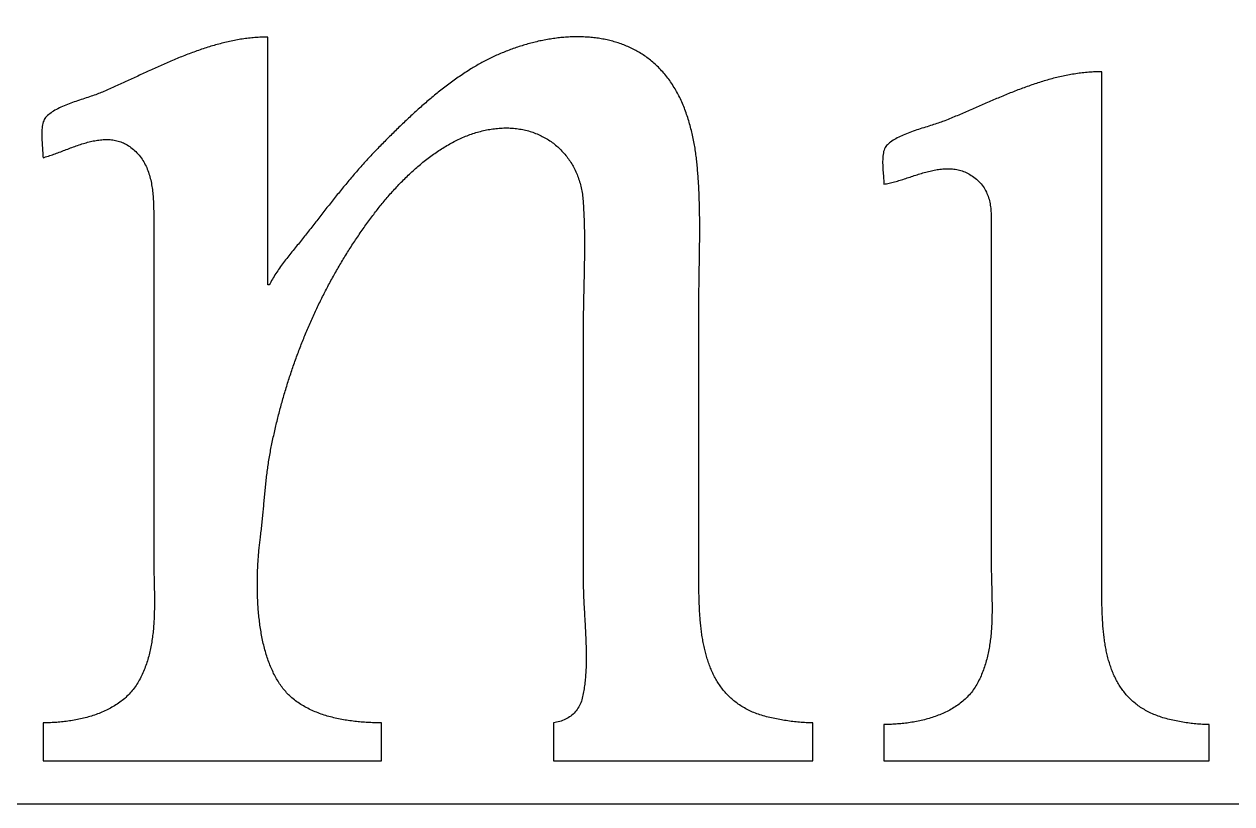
# Model space of a CAD drawing. Extents: x 0 to 3997, y 0 to 1531.
# Drawn here: x 1944 to 2675, y 0 to 472 of the extents above; entities that cross this region are included whole.
import ezdxf

# ---------------------------------------------------------------- set-up
doc = ezdxf.new("R2010")
doc.units = 0
doc.layers.add('C159', color=159, linetype='CONTINUOUS')
doc.layers.add('C7', color=7, linetype='CONTINUOUS')

msp = doc.modelspace()

# ---------------------------------------------------------------- linework, layer by layer
at = {"layer": 'C159'}
for points in [[(2159.0039, 398), (2158.3033, 397.2883), (2157.6051, 396.5739), (2156.9094, 395.8568), (2156.216, 395.137), (2155.5249, 394.4146), (2154.8361, 393.6896), (2154.1496, 392.9621), (2153.4653, 392.2321), (2152.7831, 391.4997), (2152.1032, 390.7649), (2151.4253, 390.0278), (2150.7495, 389.2885), (2150.0758, 388.5469), (2149.4041, 387.8031), (2148.7344, 387.0572), (2148.0666, 386.3092), (2147.4007, 385.5592), (2146.7367, 384.8072), (2146.0746, 384.0533), (2145.4143, 383.2975), (2144.7557, 382.5399), (2144.0989, 381.7805), (2143.4438, 381.0194), (2142.7904, 380.2566), (2142.1387, 379.4922), (2141.4885, 378.7262), (2140.84, 377.9586), (2140.1929, 377.1896), (2139.5474, 376.4192), (2138.9034, 375.6474), (2138.2607, 374.8742), (2137.6195, 374.0998), (2136.9797, 373.3241), (2136.3412, 372.5473), (2135.7041, 371.7693), (2135.0682, 370.9902), (2134.4335, 370.2101), (2133.8, 369.4291), (2133.1677, 368.6471), (2132.5366, 367.8642), (2131.9065, 367.0805), (2131.2775, 366.296), (2130.6496, 365.5107), (2130.0226, 364.7248), (2129.3967, 363.9383), (2128.7716, 363.1511), (2128.1475, 362.3634), (2127.5242, 361.5753), (2126.9018, 360.7867), (2126.2801, 359.9977), (2125.6592, 359.2084), (2125.0391, 358.4188), (2124.4196, 357.629), (2123.8008, 356.8389), (2123.1827, 356.0488), (2122.5651, 355.2585), (2121.9481, 354.4682), (2121.3316, 353.678), (2120.7156, 352.8877), (2120.1001, 352.0976), (2119.485, 351.3077), (2118.8703, 350.518), (2118.256, 349.7285), (2117.642, 348.9393), (2117.0282, 348.1505), (2116.4148, 347.3622), (2115.8015, 346.5742), (2115.1885, 345.7868), (2114.5756, 345), (2113.9696, 344.2263), (2113.357, 343.4513), (2112.7382, 342.675), (2112.1139, 341.8972), (2111.4846, 341.118), (2110.8511, 340.3371), (2110.2139, 339.5545), (2109.5736, 338.7702), (2108.9309, 337.984), (2108.2864, 337.1958), (2107.6407, 336.4057), (2106.9943, 335.6134), (2106.348, 334.8189), (2105.7023, 334.0222), (2105.0579, 333.2231), (2104.4154, 332.4215), (2103.7753, 331.6175), (2103.1384, 330.8108), (2102.5051, 330.0014), (2101.8762, 329.1892), (2101.2523, 328.3742), (2100.6339, 327.5563), (2100.0217, 326.7353), (2099.4163, 325.9112), (2098.8183, 325.0839), (2098.2284, 324.2533), (2097.6471, 323.4193), (2097.0751, 322.5819), (2096.5129, 321.741), (2095.9613, 320.8965), (2095.4207, 320.0482), (2094.8919, 319.1962), (2094.3755, 318.3403), (2093.872, 317.4805), (2093.3821, 316.6166), (2092.9063, 315.7486), (2092.4454, 314.8764), (2092, 314), (2091, 314), (2091, 464), (2090.0316, 463.9949), (2089.0641, 463.9799), (2088.0973, 463.9551), (2087.1313, 463.9206), (2086.1662, 463.8764), (2085.2018, 463.8228), (2084.2382, 463.7599), (2083.2754, 463.6877), (2082.3135, 463.6064), (2081.3523, 463.5161), (2080.3919, 463.4169), (2079.4323, 463.309), (2078.4735, 463.1925), (2077.5155, 463.0674), (2076.5583, 462.934), (2075.6018, 462.7924), (2074.6462, 462.6425), (2073.6914, 462.4847), (2072.7373, 462.319), (2071.7841, 462.1455), (2070.8316, 461.9644), (2069.88, 461.7757), (2068.9291, 461.5796), (2067.9791, 461.3762), (2067.0298, 461.1657), (2066.0813, 460.9481), (2065.1336, 460.7236), (2064.1867, 460.4923), (2063.2406, 460.2543), (2062.2953, 460.0098), (2061.3508, 459.7588), (2060.4071, 459.5015), (2059.4642, 459.238), (2058.522, 458.9685), (2057.5807, 458.693), (2056.6402, 458.4116), (2055.7004, 458.1246), (2054.7614, 457.832), (2053.8233, 457.5339), (2052.8859, 457.2305), (2051.9493, 456.9218), (2051.0135, 456.6081), (2050.0785, 456.2893), (2049.1443, 455.9657), (2048.2109, 455.6374), (2047.2783, 455.3045), (2046.3465, 454.9671), (2045.4154, 454.6253), (2044.4852, 454.2793), (2043.5557, 453.9291), (2042.6271, 453.5749), (2041.6992, 453.2169), (2040.7721, 452.8551), (2039.8459, 452.4896), (2038.9204, 452.1206), (2037.9957, 451.7483), (2037.0717, 451.3726), (2036.1486, 450.9938), (2035.2263, 450.612), (2034.3048, 450.2273), (2033.384, 449.8397), (2032.4641, 449.4495), (2031.5449, 449.0568), (2030.6265, 448.6616), (2029.7089, 448.2641), (2028.7922, 447.8645), (2027.8762, 447.4628), (2026.9609, 447.0591), (2026.0465, 446.6537), (2025.1329, 446.2465), (2024.2201, 445.8378), (2023.308, 445.4276), (2022.3968, 445.016), (2021.4863, 444.6033), (2020.5766, 444.1895), (2019.6677, 443.7747), (2018.7596, 443.3591), (2017.8523, 442.9427), (2016.9458, 442.5258), (2016.0401, 442.1084), (2015.1351, 441.6906), (2014.231, 441.2725), (2013.3276, 440.8544), (2012.425, 440.4363), (2011.5233, 440.0183), (2010.6223, 439.6005), (2009.7221, 439.1831), (2008.8227, 438.7662), (2007.924, 438.3499), (2007.0262, 437.9344), (2006.1291, 437.5197), (2005.2329, 437.106), (2004.3374, 436.6934), (2003.4427, 436.282), (2002.5488, 435.872), (2001.6557, 435.4634), (2000.7634, 435.0564), (1999.8719, 434.6511), (1998.9812, 434.2477), (1998.0912, 433.8462), (1997.202, 433.4468), (1996.3137, 433.0495), (1995.4261, 432.6546), (1994.5393, 432.2622), (1993.6533, 431.8722), (1992.768, 431.485), (1991.8836, 431.1006), (1991, 430.7191), (1990.2413, 430.4009), (1989.4484, 430.0836), (1988.6234, 429.7667), (1987.7686, 429.4497), (1986.8862, 429.1321), (1985.9782, 428.8136), (1985.047, 428.4936), (1984.0947, 428.1717), (1983.1235, 427.8474), (1982.1356, 427.5203), (1981.1332, 427.1899), (1980.1185, 426.8558), (1979.0936, 426.5175), (1978.0609, 426.1745), (1977.0224, 425.8263), (1975.9804, 425.4726), (1974.9371, 425.1129), (1973.8946, 424.7467), (1972.8552, 424.3735), (1971.821, 423.9928), (1970.7942, 423.6043), (1969.7771, 423.2075), (1968.7718, 422.8019), (1967.7805, 422.387), (1966.8054, 421.9625), (1965.8488, 421.5277), (1964.9127, 421.0824), (1963.9995, 420.6259), (1963.1112, 420.1579), (1962.2501, 419.6779), (1961.4184, 419.1855), (1960.6183, 418.6801), (1959.8519, 418.1614), (1959.1215, 417.6288), (1958.4293, 417.0819), (1957.7773, 416.5203), (1957.168, 415.9435), (1956.6034, 415.351)], [(2332.6103, 440), (2332.003, 440.7593), (2331.3881, 441.5051), (2330.7655, 442.2372), (2330.1353, 442.9558), (2329.4977, 443.6609), (2328.8527, 444.3527), (2328.2005, 445.0311), (2327.5411, 445.6964), (2326.8746, 446.3484), (2326.2012, 446.9874), (2325.5209, 447.6134), (2324.8339, 448.2264), (2324.1401, 448.8265), (2323.4398, 449.4139), (2322.7331, 449.9885), (2322.0199, 450.5505), (2321.3005, 451.0999), (2320.5749, 451.6368), (2319.8432, 452.1613), (2319.1055, 452.6734), (2318.362, 453.1733), (2317.6127, 453.6609), (2316.8576, 454.1364), (2316.097, 454.5998), (2315.3309, 455.0513), (2314.5594, 455.4908), (2313.7827, 455.9185), (2313.0007, 456.3344), (2312.2136, 456.7386), (2311.4216, 457.1312), (2310.6246, 457.5123), (2309.8228, 457.8818), (2309.0163, 458.24), (2308.2053, 458.5868), (2307.3897, 458.9224), (2306.5697, 459.2467), (2305.7454, 459.56), (2304.9169, 459.8622), (2304.0842, 460.1535), (2303.2476, 460.4339), (2302.407, 460.7034), (2301.5626, 460.9622), (2300.7145, 461.2104), (2299.8628, 461.4479), (2299.0076, 461.6749), (2298.1489, 461.8914), (2297.2869, 462.0976), (2296.4217, 462.2935), (2295.5533, 462.4791), (2294.682, 462.6546), (2293.8076, 462.8199), (2292.9305, 462.9753), (2292.0506, 463.1207), (2291.1681, 463.2563), (2290.283, 463.382), (2289.3955, 463.498), (2288.5056, 463.6044), (2287.6135, 463.7012), (2286.7193, 463.7885), (2285.823, 463.8664), (2284.9247, 463.9349), (2284.0246, 463.9941), (2283.1228, 464.0442), (2282.2193, 464.085), (2281.3142, 464.1169), (2280.4077, 464.1397), (2279.4998, 464.1536), (2278.5906, 464.1587), (2277.6803, 464.155), (2276.769, 464.1425), (2275.8566, 464.1215), (2274.9434, 464.0919), (2274.0294, 464.0539), (2273.1148, 464.0074), (2272.1995, 463.9526), (2271.2838, 463.8895), (2270.3678, 463.8183), (2269.4514, 463.7389), (2268.5349, 463.6515), (2267.6182, 463.5561), (2266.7016, 463.4529), (2265.7851, 463.3418), (2264.8689, 463.223), (2263.9529, 463.0964), (2263.0373, 462.9623), (2262.1223, 462.8207), (2261.2078, 462.6716), (2260.2941, 462.5151), (2259.3812, 462.3513), (2258.4691, 462.1803), (2257.5581, 462.0021), (2256.6482, 461.8169), (2255.7394, 461.6246), (2254.832, 461.4253), (2253.9259, 461.2192), (2253.0213, 461.0063), (2252.1184, 460.7867), (2251.2171, 460.5604), (2250.3176, 460.3276), (2249.42, 460.0882), (2248.5243, 459.8424), (2247.6308, 459.5903), (2246.7394, 459.3318), (2245.8503, 459.0672), (2244.9636, 458.7964), (2244.0793, 458.5196), (2243.1976, 458.2367), (2242.3186, 457.948), (2241.4424, 457.6534), (2240.569, 457.353), (2239.6986, 457.0469), (2238.8313, 456.7352), (2237.9671, 456.4179), (2237.1062, 456.0952), (2236.2486, 455.767), (2235.3945, 455.4336), (2234.544, 455.0948), (2233.6971, 454.7509), (2232.854, 454.4018), (2232.0147, 454.0477), (2231.1793, 453.6887), (2230.348, 453.3247), (2229.5209, 452.956), (2228.698, 452.5824), (2227.8794, 452.2042), (2227.0653, 451.8214), (2226.2557, 451.4341), (2225.4508, 451.0423), (2224.6506, 450.6462), (2223.8552, 450.2457), (2223.0648, 449.8409), (2222.2794, 449.4321), (2221.4991, 449.0191), (2220.724, 448.6021), (2219.9543, 448.1812), (2219.19, 447.7564), (2218.4312, 447.3278), (2217.678, 446.8954), (2216.9306, 446.4594), (2216.189, 446.0199), (2215.4532, 445.5768), (2214.7235, 445.1303), (2214, 444.6805), (2213.1338, 444.1345), (2212.2722, 443.5849), (2211.4149, 443.0317), (2210.562, 442.4751), (2209.7133, 441.9149), (2208.8688, 441.3513), (2208.0284, 440.7842), (2207.1921, 440.2137), (2206.3597, 439.6399), (2205.5313, 439.0627), (2204.7067, 438.4821), (2203.8859, 437.8983), (2203.0689, 437.3112), (2202.2554, 436.721), (2201.4456, 436.1275), (2200.6392, 435.5308), (2199.8363, 434.931), (2199.0368, 434.3281), (2198.2406, 433.7221), (2197.4476, 433.1131), (2196.6579, 432.5011), (2195.8712, 431.8861), (2195.0875, 431.2681), (2194.3068, 430.6472), (2193.5291, 430.0234), (2192.7541, 429.3968), (2191.982, 428.7673), (2191.2125, 428.135), (2190.4457, 427.4999), (2189.6814, 426.8621), (2188.9196, 426.2216), (2188.1603, 425.5784), (2187.4033, 424.9326), (2186.6486, 424.2841), (2185.8962, 423.6331), (2185.1459, 422.9795), (2184.3977, 422.3233), (2183.6515, 421.6647), (2182.9073, 421.0036), (2182.165, 420.34), (2181.4244, 419.6741), (2180.6857, 419.0057), (2179.9486, 418.335), (2179.2132, 417.662), (2178.4793, 416.9868), (2177.7469, 416.3092), (2177.0159, 415.6294), (2176.2863, 414.9475), (2175.5579, 414.2633), (2174.8308, 413.577), (2174.1048, 412.8887), (2173.3798, 412.1982), (2172.6559, 411.5057), (2171.933, 410.8112), (2171.2109, 410.1147), (2170.4896, 409.4162), (2169.7691, 408.7159), (2169.0492, 408.0136), (2168.3299, 407.3095), (2167.6112, 406.6035), (2166.893, 405.8957), (2166.1751, 405.1862), (2165.4576, 404.4749), (2164.7404, 403.7619), (2164.0233, 403.0472), (2163.3064, 402.3309), (2162.5896, 401.613), (2161.8727, 400.8934), (2161.1558, 400.1723), (2160.4387, 399.4497), (2159.7215, 398.7256), (2159.004, 398)], [(2281.4707, 64), (2281.2196, 63.0262), (2280.9245, 62.0819), (2280.5865, 61.1674), (2280.207, 60.2829), (2279.7872, 59.4288), (2279.3286, 58.6053), (2278.8324, 57.8127), (2278.2999, 57.0513), (2277.7324, 56.3214), (2277.1312, 55.6232), (2276.4977, 54.957), (2275.8331, 54.3232), (2275.1387, 53.722), (2274.4159, 53.1536), (2273.666, 52.6184), (2272.8902, 52.1166), (2272.09, 51.6485), (2271.2665, 51.2145), (2270.4211, 50.8147), (2269.5551, 50.4495), (2268.6698, 50.1191), (2267.7666, 49.8239), (2266.8467, 49.5641), (2265.9114, 49.34), (2264.962, 49.1518), (2264, 49), (2264, 26), (2421, 26), (2421, 49), (2419.9877, 49.0067), (2418.9768, 49.0252), (2417.967, 49.0554), (2416.9585, 49.0968), (2415.951, 49.1491), (2414.9448, 49.212), (2413.9396, 49.2852), (2412.9355, 49.3684), (2411.9324, 49.4613), (2410.9303, 49.5635), (2409.9292, 49.6747), (2408.9291, 49.7947), (2407.9299, 49.923), (2406.9315, 50.0595), (2405.9341, 50.2037), (2404.9374, 50.3553), (2403.9416, 50.5141), (2402.9465, 50.6797), (2401.9521, 50.8517), (2400.9585, 51.03), (2399.9656, 51.2141), (2398.9733, 51.4038), (2397.9816, 51.5987), (2396.9905, 51.7985), (2396, 52.003), (2394.952, 52.23), (2393.9209, 52.4702), (2392.9064, 52.7234), (2391.9083, 52.9894), (2390.9266, 53.2683), (2389.9612, 53.5598), (2389.0118, 53.8638), (2388.0784, 54.1802), (2387.1608, 54.5088), (2386.2589, 54.8495), (2385.3725, 55.2023), (2384.5016, 55.5669), (2383.6459, 55.9432), (2382.8053, 56.3311), (2381.9798, 56.7305), (2381.1691, 57.1413), (2380.3732, 57.5633), (2379.5919, 57.9964), (2378.825, 58.4404), (2378.0725, 58.8953), (2377.3342, 59.3608), (2376.6099, 59.837), (2375.8995, 60.3236), (2375.203, 60.8205), (2374.5201, 61.3276), (2373.8507, 61.8447), (2373.1947, 62.3718), (2372.552, 62.9087), (2371.9223, 63.4553), (2371.3057, 64.0114), (2370.7019, 64.5769), (2370.1108, 65.1517), (2369.5323, 65.7357), (2368.9662, 66.3287), (2368.4124, 66.9306), (2367.8708, 67.5413), (2367.3413, 68.1606), (2366.8236, 68.7885), (2366.3177, 69.4247), (2365.8234, 70.0692), (2365.3406, 70.7218), (2364.8692, 71.3824), (2364.409, 72.0509), (2363.9599, 72.7271), (2363.5217, 73.411), (2363.0944, 74.1023), (2362.6778, 74.801), (2362.2717, 75.5069), (2361.876, 76.2199), (2361.4906, 76.9399), (2361.1153, 77.6668), (2360.75, 78.4003), (2360.3947, 79.1404), (2360.049, 79.887), (2359.713, 80.6399), (2359.3864, 81.399), (2359.0692, 82.1642), (2358.7611, 82.9353), (2358.4621, 83.7123), (2358.1721, 84.4949), (2357.8908, 85.2831), (2357.6182, 86.0767), (2357.3542, 86.8755), (2357.0985, 87.6796), (2356.851, 88.4887), (2356.6117, 89.3027), (2356.3804, 90.1215), (2356.1569, 90.945), (2355.9411, 91.773), (2355.7329, 92.6053), (2355.5322, 93.442), (2355.3387, 94.2828), (2355.1524, 95.1275), (2354.9732, 95.9762), (2354.8009, 96.8286), (2354.6353, 97.6847), (2354.4764, 98.5442), (2354.3239, 99.4071), (2354.1778, 100.2733), (2354.038, 101.1425), (2353.9042, 102.0148), (2353.7764, 102.8899), (2353.6544, 103.7677), (2353.5381, 104.6481), (2353.4274, 105.5309), (2353.322, 106.4162), (2353.222, 107.3036), (2353.1271, 108.1931), (2353.0372, 109.0845), (2352.9522, 109.9778), (2352.8719, 110.8727), (2352.7962, 111.7693), (2352.725, 112.6672), (2352.6582, 113.5665), (2352.5955, 114.4669), (2352.5369, 115.3684), (2352.4822, 116.2708), (2352.4314, 117.174), (2352.3841, 118.0779), (2352.3405, 118.9823), (2352.3002, 119.8871), (2352.2631, 120.7922), (2352.2292, 121.6974), (2352.1982, 122.6027), (2352.1702, 123.5078), (2352.1448, 124.4127), (2352.122, 125.3173), (2352.1016, 126.2213), (2352.0836, 127.1248), (2352.0677, 128.0274), (2352.0539, 128.9292), (2352.042, 129.83), (2352.0318, 130.7296), (2352.0233, 131.628), (2352.0163, 132.525), (2352.0106, 133.4204), (2352.0062, 134.3142), (2352.0029, 135.2062), (2352.0005, 136.0963), (2351.9989, 136.9844), (2351.9981, 137.8703), (2351.9978, 138.7539), (2351.9979, 139.635), (2351.9983, 140.5136), (2351.9988, 141.3896), (2351.9993, 142.2627), (2351.9998, 143.1328), (2352, 144), (2352, 299), (2352.0006, 299.9942), (2352.0026, 300.989), (2352.0059, 301.9843), (2352.0103, 302.98), (2352.0159, 303.9762), (2352.0226, 304.9729), (2352.0303, 305.97), (2352.0391, 306.9676), (2352.0487, 307.9655), (2352.0592, 308.9639), (2352.0705, 309.9627), (2352.0825, 310.9618), (2352.0953, 311.9613), (2352.1087, 312.9611), (2352.1227, 313.9613), (2352.1372, 314.9618), (2352.1522, 315.9626), (2352.1676, 316.9638), (2352.1833, 317.9652), (2352.1994, 318.9668), (2352.2157, 319.9688), (2352.2322, 320.971), (2352.2488, 321.9734), (2352.2656, 322.976), (2352.2823, 323.9789), (2352.299, 324.9819), (2352.3156, 325.9851), (2352.3321, 326.9885), (2352.3484, 327.9921), (2352.3644, 328.9958), (2352.3801, 329.9996), (2352.3954, 331.0035), (2352.4103, 332.0076), (2352.4248, 333.0117), (2352.4387, 334.0159), (2352.4519, 335.0202), (2352.4646, 336.0245), (2352.4765, 337.0289), (2352.4877, 338.0333), (2352.498, 339.0377), (2352.5075, 340.0421), (2352.516, 341.0465), (2352.5236, 342.0509), (2352.5301, 343.0552), (2352.5355, 344.0595), (2352.5398, 345.0637), (2352.5428, 346.0679), (2352.5446, 347.0719), (2352.545, 348.0759), (2352.5441, 349.0797), (2352.5417, 350.0834), (2352.5378, 351.0869), (2352.5324, 352.0903), (2352.5254, 353.0936), (2352.5167, 354.0966), (2352.5063, 355.0995), (2352.4941, 356.1021), (2352.4801, 357.1046), (2352.4642, 358.1068), (2352.4464, 359.1087), (2352.4265, 360.1104), (2352.4046, 361.1118), (2352.3806, 362.113), (2352.3544, 363.1138), (2352.326, 364.1143), (2352.2953, 365.1145), (2352.2623, 366.1144), (2352.2269, 367.1139), (2352.189, 368.1131), (2352.1487, 369.1119), (2352.1057, 370.1102), (2352.0602, 371.1082), (2352.012, 372.1058), (2351.961, 373.103), (2351.9073, 374.0997), (2351.8507, 375.0959), (2351.7912, 376.0917), (2351.7288, 377.087), (2351.6634, 378.0818), (2351.5948, 379.0761), (2351.5232, 380.0699), (2351.4484, 381.0631), (2351.3703, 382.0559), (2351.289, 383.048), (2351.2043, 384.0396), (2351.1162, 385.0306), (2351.0247, 386.021), (2350.9296, 387.0108), (2350.831, 388), (2350.7307, 388.9571), (2350.624, 389.9179), (2350.5107, 390.882), (2350.3908, 391.8493), (2350.2641, 392.8194), (2350.1305, 393.7921), (2349.99, 394.7671), (2349.8424, 395.7442), (2349.6877, 396.7232), (2349.5257, 397.7036), (2349.3565, 398.6854), (2349.1798, 399.6682), (2348.9955, 400.6518), (2348.8037, 401.6359), (2348.6041, 402.6202), (2348.3968, 403.6046), (2348.1815, 404.5887), (2347.9582, 405.5723), (2347.7269, 406.5551), (2347.4874, 407.5368), (2347.2395, 408.5173), (2346.9833, 409.4962), (2346.7187, 410.4732), (2346.4454, 411.4483), (2346.1635, 412.4209), (2345.8729, 413.391), (2345.5734, 414.3582), (2345.2649, 415.3223), (2344.9474, 416.283), (2344.6208, 417.2401), (2344.2849, 418.1933), (2343.9398, 419.1424), (2343.5851, 420.087), (2343.221, 421.027), (2342.8473, 421.9621), (2342.4638, 422.8919), (2342.0706, 423.8163), (2341.6675, 424.735), (2341.2543, 425.6478), (2340.8311, 426.5543), (2340.3977, 427.4543), (2339.954, 428.3476), (2339.5, 429.2338), (2339.0355, 430.1128), (2338.5604, 430.9843), (2338.0747, 431.848), (2337.5782, 432.7037), (2337.0708, 433.551), (2336.5526, 434.3898), (2336.0233, 435.2198), (2335.4828, 436.0407), (2334.9312, 436.8523), (2334.3682, 437.6542), (2333.7938, 438.4463), (2333.2079, 439.2283), (2332.6104, 440)], [(2520.6757, 73), (2520.2044, 72.1518), (2519.7135, 71.3214), (2519.2035, 70.5088), (2518.6746, 69.7136), (2518.1273, 68.9359), (2517.562, 68.1753), (2516.979, 67.4318), (2516.3789, 66.7051), (2515.7619, 65.9952), (2515.1286, 65.3019), (2514.4792, 64.6249), (2513.8142, 63.9643), (2513.134, 63.3197), (2512.439, 62.691), (2511.7295, 62.0781), (2511.0061, 61.4809), (2510.269, 60.8991), (2509.5187, 60.3325), (2508.7557, 59.7812), (2507.9802, 59.2448), (2507.1927, 58.7232), (2506.3935, 58.2163), (2505.5832, 57.7239), (2504.762, 57.2458), (2503.9305, 56.7819), (2503.0889, 56.3321), (2502.2377, 55.8961), (2501.3773, 55.4738), (2500.5081, 55.0651), (2499.6305, 54.6698), (2498.7449, 54.2877), (2497.8516, 53.9186), (2496.9512, 53.5625), (2496.0439, 53.2192), (2495.1302, 52.8884), (2494.2105, 52.5701), (2493.2852, 52.264), (2492.3547, 51.9701), (2491.4194, 51.6881), (2490.4796, 51.418), (2489.5359, 51.1595), (2488.5885, 50.9124), (2487.6379, 50.6767), (2486.6845, 50.4522), (2485.7287, 50.2386), (2484.7709, 50.0359), (2483.8115, 49.844), (2482.8509, 49.6625), (2481.8894, 49.4914), (2480.9276, 49.3305), (2479.9657, 49.1797), (2479.0042, 49.0387), (2478.0435, 48.9076), (2477.084, 48.7859), (2476.1261, 48.6737), (2475.1702, 48.5708), (2474.2167, 48.477), (2473.2659, 48.3921), (2472.3184, 48.3159), (2471.3744, 48.2485), (2470.4345, 48.1894), (2469.4989, 48.1387), (2468.5681, 48.0961), (2467.6425, 48.0616), (2466.7225, 48.0348), (2465.8084, 48.0157), (2464.9008, 48.0042), (2464, 48), (2464, 26), (2661, 26), (2661, 48), (2659.9836, 48.0067), (2658.9694, 48.0256), (2657.9574, 48.0563), (2656.9474, 48.0986), (2655.9393, 48.1523), (2654.933, 48.2171), (2653.9284, 48.2928), (2652.9254, 48.3791), (2651.9239, 48.4759), (2650.9238, 48.5829), (2649.9249, 48.6998), (2648.9272, 48.8264), (2647.9306, 48.9625), (2646.935, 49.1079), (2645.9402, 49.2623), (2644.9461, 49.4254), (2643.9527, 49.5971), (2642.9599, 49.777), (2641.9674, 49.9651), (2640.9753, 50.1609), (2639.9835, 50.3644), (2638.9917, 50.5752), (2638, 50.7932), (2636.9506, 51.0358), (2635.9188, 51.2912), (2634.9043, 51.5592), (2633.9071, 51.8397), (2632.927, 52.1326), (2631.9639, 52.4377), (2631.0176, 52.7549), (2630.0879, 53.0841), (2629.1747, 53.4252), (2628.2779, 53.778), (2627.3973, 54.1425), (2626.5328, 54.5184), (2625.6842, 54.9058), (2624.8514, 55.3043), (2624.0342, 55.714), (2623.2324, 56.1347), (2622.4461, 56.5663), (2621.6749, 57.0087), (2620.9187, 57.4616), (2620.1774, 57.9251), (2619.4509, 58.3989), (2618.739, 58.883), (2618.0415, 59.3772), (2617.3583, 59.8815), (2616.6893, 60.3956), (2616.0342, 60.9195), (2615.3931, 61.453), (2614.7656, 61.996), (2614.1518, 62.5484), (2613.5513, 63.1101), (2612.9641, 63.6809), (2612.39, 64.2607), (2611.829, 64.8494), (2611.2807, 65.4469), (2610.7451, 66.053), (2610.2221, 66.6676), (2609.7114, 67.2906), (2609.213, 67.9219), (2608.7267, 68.5614), (2608.2524, 69.2088), (2607.7898, 69.8642), (2607.3389, 70.5273), (2606.8995, 71.1981), (2606.4714, 71.8764), (2606.0546, 72.5621), (2605.6488, 73.255), (2605.2539, 73.9551), (2604.8698, 74.6623), (2604.4964, 75.3763), (2604.1334, 76.0972), (2603.7807, 76.8246), (2603.4382, 77.5586), (2603.1058, 78.299), (2602.7832, 79.0457), (2602.4704, 79.7986), (2602.1672, 80.5575), (2601.8734, 81.3223), (2601.5889, 82.0928), (2601.3135, 82.8691), (2601.0472, 83.6508), (2600.7897, 84.438), (2600.5409, 85.2305), (2600.3007, 86.0281), (2600.0689, 86.8308), (2599.8454, 87.6384), (2599.63, 88.4508), (2599.4225, 89.2678), (2599.2229, 90.0894), (2599.031, 90.9154), (2598.8466, 91.7457), (2598.6696, 92.5802), (2598.4998, 93.4187), (2598.3371, 94.2611), (2598.1813, 95.1074), (2598.0324, 95.9573), (2597.8901, 96.8107), (2597.7543, 97.6676), (2597.6248, 98.5278), (2597.5016, 99.3911), (2597.3844, 100.2575), (2597.2731, 101.1269), (2597.1676, 101.999), (2597.0677, 102.8738), (2596.9733, 103.7512), (2596.8842, 104.631), (2596.8003, 105.5131), (2596.7214, 106.3974), (2596.6473, 107.2838), (2596.5781, 108.1721), (2596.5134, 109.0621), (2596.4531, 109.9539), (2596.3972, 110.8473), (2596.3454, 111.7421), (2596.2975, 112.6381), (2596.2536, 113.5354), (2596.2133, 114.4338), (2596.1766, 115.3331), (2596.1433, 116.2332), (2596.1133, 117.134), (2596.0864, 118.0353), (2596.0624, 118.9371), (2596.0413, 119.8393), (2596.0228, 120.7416), (2596.0069, 121.644), (2595.9934, 122.5463), (2595.9821, 123.4485), (2595.9728, 124.3504), (2595.9655, 125.2518), (2595.96, 126.1527), (2595.9562, 127.0529), (2595.9538, 127.9523), (2595.9528, 128.8508), (2595.953, 129.7483), (2595.9542, 130.6445), (2595.9564, 131.5395), (2595.9593, 132.4331), (2595.9628, 133.3251), (2595.9668, 134.2155), (2595.9711, 135.104), (2595.9756, 135.9907), (2595.9801, 136.8753), (2595.9845, 137.7577), (2595.9886, 138.6379), (2595.9923, 139.5156), (2595.9954, 140.3908), (2595.9978, 141.2633), (2595.9994, 142.1331), (2596, 143), (2596, 443), (2594.9963, 442.9949), (2593.9948, 442.9799), (2592.9955, 442.9551), (2591.9983, 442.9206), (2591.0032, 442.8765), (2590.0102, 442.8229), (2589.0193, 442.76), (2588.0303, 442.6879), (2587.0434, 442.6068), (2586.0584, 442.5167), (2585.0753, 442.4177), (2584.0942, 442.3101), (2583.1149, 442.194), (2582.1375, 442.0693), (2581.1619, 441.9364), (2580.1881, 441.7953), (2579.2161, 441.6462), (2578.2458, 441.4891), (2577.2772, 441.3242), (2576.3103, 441.1517), (2575.345, 440.9716), (2574.3814, 440.7841), (2573.4194, 440.5893), (2572.459, 440.3874), (2571.5, 440.1784), (2570.5427, 439.9625), (2569.5867, 439.7398), (2568.6323, 439.5105), (2567.6793, 439.2746), (2566.7277, 439.0324), (2565.7774, 438.7838), (2564.8285, 438.5292), (2563.8809, 438.2685), (2562.9346, 438.0019), (2561.9896, 437.7296), (2561.0458, 437.4517), (2560.1032, 437.1682), (2559.1618, 436.8793), (2558.2215, 436.5852), (2557.2824, 436.286), (2556.3443, 435.9818), (2555.4073, 435.6727), (2554.4714, 435.3589), (2553.5364, 435.0404), (2552.6025, 434.7175), (2551.6695, 434.3902), (2550.7374, 434.0587), (2549.8062, 433.723), (2548.8759, 433.3834), (2547.9464, 433.04), (2547.0177, 432.6928), (2546.0899, 432.342), (2545.1627, 431.9877), (2544.2363, 431.6301), (2543.3106, 431.2693), (2542.3856, 430.9054), (2541.4612, 430.5386), (2540.5375, 430.1689), (2539.6143, 429.7965), (2538.6917, 429.4215), (2537.7696, 429.0441), (2536.848, 428.6644), (2535.9269, 428.2824), (2535.0062, 427.8984), (2534.086, 427.5125), (2533.1662, 427.1247), (2532.2467, 426.7353), (2531.3275, 426.3443), (2530.4087, 425.9518), (2529.4901, 425.5581), (2528.5718, 425.1631), (2527.6537, 424.7672), (2526.7358, 424.3703), (2525.8181, 423.9726), (2524.9005, 423.5742), (2523.983, 423.1753), (2523.0656, 422.776), (2522.1483, 422.3764), (2521.231, 421.9767), (2520.3137, 421.5769), (2519.3963, 421.1772), (2518.4789, 420.7777), (2517.5614, 420.3786), (2516.6438, 419.98), (2515.7261, 419.5819), (2514.8081, 419.1846), (2513.89, 418.7882), (2512.9717, 418.3927), (2512.0531, 417.9984), (2511.1342, 417.6053), (2510.215, 417.2136), (2509.2955, 416.8234), (2508.3756, 416.4347), (2507.4553, 416.0479), (2506.5346, 415.6629), (2505.6135, 415.2799), (2504.6918, 414.8991), (2503.7697, 414.5205), (2502.847, 414.1444), (2501.9238, 413.7707), (2501, 413.3997)], [(1956.6033, 415.351), (1956.1528, 414.7791), (1955.7587, 414.1316), (1955.4179, 413.414), (1955.1272, 412.6324), (1954.8834, 411.7924), (1954.6833, 410.8999), (1954.5239, 409.9608), (1954.4018, 408.9809), (1954.3141, 407.966), (1954.2574, 406.9219), (1954.2287, 405.8544), (1954.2248, 404.7694), (1954.2425, 403.6727), (1954.2786, 402.5701), (1954.33, 401.4674), (1954.3936, 400.3705), (1954.4661, 399.2852), (1954.5444, 398.2173), (1954.6253, 397.1727), (1954.7057, 396.1571), (1954.7825, 395.1764), (1954.8523, 394.2364), (1954.9122, 393.3429), (1954.9588, 392.5018), (1954.9891, 391.7189), (1955, 391)], [(2501, 413.3996), (2500.2458, 413.1051), (2499.4575, 412.8106), (2498.6372, 412.5157), (2497.7868, 412.22), (2496.9087, 411.923), (2496.0048, 411.6244), (2495.0774, 411.3238), (2494.1284, 411.0208), (2493.1601, 410.715), (2492.1745, 410.4061), (2491.1738, 410.0935), (2490.1601, 409.777), (2489.1355, 409.4562), (2488.1021, 409.1306), (2487.062, 408.7998), (2486.0174, 408.4635), (2484.9704, 408.1213), (2483.923, 407.7728), (2482.8774, 407.4176), (2481.8358, 407.0552), (2480.8002, 406.6854), (2479.7727, 406.3077), (2478.7555, 405.9217), (2477.7507, 405.5271), (2476.7604, 405.1234), (2475.7867, 404.7102), (2474.8317, 404.2872), (2473.8976, 403.854), (2472.9864, 403.4101), (2472.1003, 402.9552), (2471.2414, 402.4889), (2470.4119, 402.0109), (2469.6138, 401.5206), (2468.8492, 401.0177), (2468.1202, 400.5018), (2467.4291, 399.9726), (2466.7779, 399.4297), (2466.1686, 398.8725), (2465.6036, 398.3009)], [(2092.8039, 214), (2092.9976, 214.9811), (2093.1938, 215.9615), (2093.3924, 216.9413), (2093.5936, 217.9205), (2093.7972, 218.8989), (2094.0034, 219.8767), (2094.212, 220.8538), (2094.423, 221.8302), (2094.6366, 222.806), (2094.8527, 223.781), (2095.0712, 224.7553), (2095.2923, 225.7288), (2095.5158, 226.7017), (2095.7419, 227.6738), (2095.9704, 228.6452), (2096.2014, 229.6159), (2096.435, 230.5858), (2096.671, 231.5549), (2096.9095, 232.5233), (2097.1506, 233.4909), (2097.3941, 234.4578), (2097.6402, 235.4238), (2097.8888, 236.3891), (2098.1399, 237.3536), (2098.3935, 238.3173), (2098.6496, 239.2801), (2098.9082, 240.2422), (2099.1694, 241.2034), (2099.4331, 242.1638), (2099.6993, 243.1234), (2099.968, 244.0822), (2100.2393, 245.0401), (2100.5131, 245.9971), (2100.7894, 246.9533), (2101.0682, 247.9087), (2101.3496, 248.8631), (2101.6336, 249.8167), (2101.92, 250.7694), (2102.209, 251.7212), (2102.5006, 252.6721), (2102.7946, 253.6221), (2103.0913, 254.5712), (2103.3904, 255.5194), (2103.6922, 256.4667), (2103.9964, 257.413), (2104.3032, 258.3585), (2104.6126, 259.3029), (2104.9246, 260.2464), (2105.239, 261.189), (2105.5561, 262.1306), (2105.8757, 263.0713), (2106.1979, 264.0109), (2106.5226, 264.9496), (2106.8499, 265.8873), (2107.1797, 266.8241), (2107.5122, 267.7598), (2107.8472, 268.6945), (2108.1848, 269.6282), (2108.5249, 270.5609), (2108.8676, 271.4925), (2109.2129, 272.4232), (2109.5608, 273.3528), (2109.9113, 274.2813), (2110.2643, 275.2088), (2110.6199, 276.1353), (2110.9782, 277.0607), (2111.339, 277.985), (2111.7024, 278.9083), (2112.0683, 279.8304), (2112.4369, 280.7515), (2112.8081, 281.6715), (2113.1819, 282.5904), (2113.5582, 283.5082), (2113.9372, 284.4248), (2114.3188, 285.3404), (2114.7029, 286.2548), (2115.0897, 287.1681), (2115.4791, 288.0803), (2115.8711, 288.9913), (2116.2657, 289.9011), (2116.6629, 290.8098), (2117.0627, 291.7174), (2117.4652, 292.6237), (2117.8702, 293.5289), (2118.2779, 294.4329), (2118.6882, 295.3358), (2119.1011, 296.2374), (2119.5167, 297.1378), (2119.9349, 298.037), (2120.3557, 298.935), (2120.7791, 299.8318), (2121.2052, 300.7274), (2121.6339, 301.6217), (2122.0652, 302.5148), (2122.4992, 303.4066), (2122.9358, 304.2972), (2123.375, 305.1865), (2123.8169, 306.0745), (2124.2614, 306.9613), (2124.7086, 307.8468), (2125.1584, 308.731), (2125.6109, 309.614), (2126.066, 310.4956), (2126.5238, 311.3759), (2126.9842, 312.255), (2127.4473, 313.1326), (2127.913, 314.009), (2128.3814, 314.8841), (2128.8525, 315.7578), (2129.3262, 316.6302), (2129.8026, 317.5012), (2130.2817, 318.3708), (2130.7634, 319.2391), (2131.2478, 320.1061), (2131.7348, 320.9716), (2132.2246, 321.8358), (2132.717, 322.6986), (2133.2121, 323.56), (2133.7098, 324.42), (2134.2103, 325.2786), (2134.7134, 326.1358), (2135.2192, 326.9916), (2135.7277, 327.8459), (2136.2389, 328.6988), (2136.7527, 329.5503), (2137.2693, 330.4003), (2137.7885, 331.2489), (2138.3105, 332.096), (2138.8351, 332.9417), (2139.3624, 333.7858), (2139.8925, 334.6286), (2140.4252, 335.4698), (2140.9607, 336.3095), (2141.4988, 337.1478), (2142.0396, 337.9845), (2142.5832, 338.8197), (2143.1295, 339.6535), (2143.6784, 340.4857), (2144.2301, 341.3163), (2144.7845, 342.1455), (2145.3416, 342.9731), (2145.9015, 343.7991), (2146.464, 344.6236), (2147.0293, 345.4465), (2147.5973, 346.2679), (2148.168, 347.0877), (2148.7415, 347.9059), (2149.3177, 348.7226), (2149.8966, 349.5376), (2150.4782, 350.3511), (2151.0626, 351.1629), (2151.6497, 351.9731), (2152.2396, 352.7818), (2152.8321, 353.5888), (2153.4275, 354.3941), (2154.0255, 355.1979), (2154.6264, 356), (2155.1679, 356.7177), (2155.7153, 357.4372), (2156.2683, 358.1582), (2156.8271, 358.8807), (2157.3915, 359.6044), (2157.9615, 360.3292), (2158.537, 361.0549), (2159.1182, 361.7814), (2159.7048, 362.5084), (2160.297, 363.2357), (2160.8946, 363.9633), (2161.4976, 364.691), (2162.1061, 365.4185), (2162.7198, 366.1458), (2163.339, 366.8725), (2163.9634, 367.5987), (2164.593, 368.324), (2165.228, 369.0484), (2165.8681, 369.7716), (2166.5133, 370.4935), (2167.1637, 371.214), (2167.8193, 371.9328), (2168.4799, 372.6497), (2169.1455, 373.3647), (2169.8161, 374.0775), (2170.4917, 374.7879), (2171.1723, 375.4959), (2171.8578, 376.2012), (2172.5481, 376.9036), (2173.2433, 377.6031), (2173.9433, 378.2993), (2174.6481, 378.9922), (2175.3577, 379.6815), (2176.072, 380.3672), (2176.7909, 381.049), (2177.5145, 381.7267), (2178.2428, 382.4003), (2178.9756, 383.0694), (2179.713, 383.7341), (2180.4549, 384.3939), (2181.2013, 385.049), (2181.9522, 385.6989), (2182.7075, 386.3436), (2183.4672, 386.9829), (2184.2313, 387.6167), (2184.9997, 388.2447), (2185.7724, 388.8668), (2186.5494, 389.4828), (2187.3306, 390.0926), (2188.116, 390.6959), (2188.9056, 391.2927), (2189.6993, 391.8826), (2190.4972, 392.4657), (2191.2991, 393.0416), (2192.1051, 393.6103), (2192.9151, 394.1715), (2193.7291, 394.7252), (2194.547, 395.271), (2195.3688, 395.8089), (2196.1946, 396.3386), (2197.0242, 396.8601), (2197.8576, 397.3731), (2198.6948, 397.8774), (2199.5357, 398.373), (2200.3804, 398.8595), (2201.2288, 399.3369), (2202.0808, 399.805), (2202.9365, 400.2637), (2203.7957, 400.7126), (2204.6586, 401.1517), (2205.5249, 401.5809), (2206.3948, 401.9998), (2207.2681, 402.4085), (2208.1449, 402.8066), (2209.0251, 403.194), (2209.9086, 403.5706), (2210.7955, 403.9361), (2211.6857, 404.2905), (2212.5792, 404.6335), (2213.4759, 404.965), (2214.3759, 405.2848), (2215.279, 405.5927), (2216.1852, 405.8885), (2217.0946, 406.1722), (2218.0071, 406.4434), (2218.9226, 406.7022), (2219.8411, 406.9481), (2220.7627, 407.1812), (2221.6872, 407.4013), (2222.6146, 407.6081), (2223.5449, 407.8014), (2224.478, 407.9812), (2225.414, 408.1473), (2226.3528, 408.2995), (2227.2944, 408.4375), (2228.2387, 408.5613), (2229.1856, 408.6707), (2230.1353, 408.7655), (2231.0876, 408.8455), (2232.0425, 408.9106), (2233, 408.9606), (2233.989, 408.9953), (2234.9723, 409.0119), (2235.9497, 409.0106), (2236.9211, 408.9915), (2237.8863, 408.9546), (2238.8452, 408.9001), (2239.7976, 408.8282), (2240.7434, 408.739), (2241.6824, 408.6326), (2242.6145, 408.5091), (2243.5396, 408.3686), (2244.4575, 408.2114), (2245.368, 408.0374), (2246.271, 407.8469), (2247.1664, 407.6399), (2248.0539, 407.4166), (2248.9335, 407.1771), (2249.8051, 406.9216), (2250.6684, 406.6501), (2251.5233, 406.3629), (2252.3697, 406.0599), (2253.2074, 405.7414), (2254.0363, 405.4075), (2254.8562, 405.0583), (2255.667, 404.6939), (2256.4685, 404.3144), (2257.2606, 403.9201), (2258.0432, 403.5109), (2258.816, 403.0871), (2259.579, 402.6488), (2260.332, 402.196), (2261.0748, 401.729), (2261.8074, 401.2478), (2262.5295, 400.7525), (2263.241, 400.2434), (2263.9417, 399.7205), (2264.6316, 399.1839), (2265.3104, 398.6339), (2265.9781, 398.0704), (2266.6345, 397.4936), (2267.2793, 396.9038), (2267.9126, 396.3009), (2268.534, 395.6851), (2269.1436, 395.0565), (2269.7411, 394.4153), (2270.3264, 393.7616), (2270.8993, 393.0956), (2271.4597, 392.4172), (2272.0075, 391.7268), (2272.5424, 391.0243), (2273.0645, 390.31), (2273.5734, 389.5839), (2274.0691, 388.8462), (2274.5514, 388.0971), (2275.0201, 387.3365), (2275.4752, 386.5647), (2275.9165, 385.7818), (2276.3437, 384.9879), (2276.7569, 384.1832), (2277.1558, 383.3677), (2277.5402, 382.5416), (2277.9101, 381.7051), (2278.2653, 380.8582), (2278.6056, 380.001), (2278.9309, 379.1338), (2279.2411, 378.2566), (2279.5359, 377.3696), (2279.8153, 376.4728), (2280.0791, 375.5664), (2280.3272, 374.6506), (2280.5594, 373.7255), (2280.7755, 372.7911), (2280.9754, 371.8477), (2281.1591, 370.8953), (2281.3262, 369.9341), (2281.4767, 368.9641), (2281.6105, 367.9856), (2281.7273, 366.9987), (2281.827, 366.0034), (2281.9096, 365), (2281.9802, 364.0108), (2282.0473, 363.0208), (2282.1109, 362.03), (2282.1709, 361.0386), (2282.2276, 360.0464), (2282.281, 359.0535), (2282.3311, 358.0599), (2282.3781, 357.0657), (2282.4219, 356.0708), (2282.4627, 355.0753), (2282.5005, 354.0793), (2282.5355, 353.0826), (2282.5676, 352.0854), (2282.597, 351.0876), (2282.6236, 350.0893), (2282.6477, 349.0905), (2282.6692, 348.0912), (2282.6883, 347.0915), (2282.705, 346.0913), (2282.7193, 345.0907), (2282.7314, 344.0897), (2282.7413, 343.0883), (2282.7491, 342.0865), (2282.7549, 341.0844), (2282.7586, 340.082), (2282.7605, 339.0793), (2282.7606, 338.0763), (2282.7589, 337.073), (2282.7555, 336.0695), (2282.7504, 335.0657), (2282.7439, 334.0618), (2282.7359, 333.0577), (2282.7264, 332.0534), (2282.7157, 331.0489), (2282.7036, 330.0443), (2282.6904, 329.0397), (2282.6761, 328.0349), (2282.6607, 327.0301), (2282.6443, 326.0252), (2282.6271, 325.0203), (2282.609, 324.0154), (2282.5901, 323.0105), (2282.5705, 322.0056), (2282.5503, 321.0008), (2282.5296, 319.996), (2282.5084, 318.9914), (2282.4868, 317.9868), (2282.4648, 316.9824), (2282.4426, 315.9781), (2282.4202, 314.974), (2282.3976, 313.9701), (2282.375, 312.9664), (2282.3524, 311.963), (2282.3299, 310.9597), (2282.3076, 309.9568), (2282.2855, 308.9541), (2282.2636, 307.9518), (2282.2422, 306.9498), (2282.2212, 305.9481), (2282.2007, 304.9468), (2282.1808, 303.9459), (2282.1616, 302.9453), (2282.1431, 301.9453), (2282.1254, 300.9456), (2282.1085, 299.9464), (2282.0926, 298.9478), (2282.0777, 297.9496), (2282.0639, 296.9519), (2282.0512, 295.9548), (2282.0398, 294.9583), (2282.0296, 293.9623), (2282.0209, 292.967), (2282.0135, 291.9722), (2282.0077, 290.9781), (2282.0034, 289.9847), (2282.0008, 288.992), (2282, 288), (2282, 135), (2282.0026, 134.0643), (2282.0102, 133.1225), (2282.0227, 132.1746), (2282.0397, 131.2209), (2282.0611, 130.2615), (2282.0866, 129.2967), (2282.1161, 128.3266), (2282.1491, 127.3514), (2282.1856, 126.3714), (2282.2253, 125.3866), (2282.2679, 124.3974), (2282.3133, 123.4038), (2282.3612, 122.4061), (2282.4113, 121.4045), (2282.4635, 120.3991), (2282.5174, 119.3902), (2282.573, 118.3779), (2282.6299, 117.3625), (2282.6878, 116.3441), (2282.7467, 115.3228), (2282.8062, 114.299), (2282.8661, 113.2728), (2282.9261, 112.2443), (2282.9862, 111.2138), (2283.0459, 110.1815), (2283.1051, 109.1475), (2283.1636, 108.1121), (2283.221, 107.0754), (2283.2773, 106.0376), (2283.3321, 104.999), (2283.3853, 103.9596), (2283.4365, 102.9198), (2283.4856, 101.8796), (2283.5323, 100.8393), (2283.5764, 99.799), (2283.6176, 98.7591), (2283.6558, 97.7195), (2283.6907, 96.6806), (2283.7221, 95.6425), (2283.7497, 94.6055), (2283.7732, 93.5696), (2283.7926, 92.5352), (2283.8075, 91.5023), (2283.8177, 90.4712), (2283.823, 89.4421), (2283.8231, 88.4151), (2283.8178, 87.3905), (2283.8069, 86.3685), (2283.7901, 85.3491), (2283.7673, 84.3327), (2283.7381, 83.3194), (2283.7024, 82.3094), (2283.6599, 81.3029), (2283.6104, 80.3001), (2283.5537, 79.3011), (2283.4894, 78.3062), (2283.4175, 77.3156), (2283.3376, 76.3294), (2283.2495, 75.3478), (2283.1531, 74.3711), (2283.048, 73.3994), (2282.934, 72.4329), (2282.8109, 71.4718), (2282.6785, 70.5162), (2282.5365, 69.5665), (2282.3847, 68.6227), (2282.2229, 67.6851), (2282.0509, 66.7538), (2281.8683, 65.8291), (2281.675, 64.911), (2281.4708, 64)], [(1955, 391), (1955.7998, 391.2244), (1956.6042, 391.4609), (1957.4131, 391.7088), (1958.2263, 391.9672), (1959.0435, 392.2354), (1959.8647, 392.5126), (1960.6896, 392.7979), (1961.5181, 393.0908), (1962.3499, 393.3902), (1963.185, 393.6955), (1964.0232, 394.0059), (1964.8642, 394.3206), (1965.708, 394.6388), (1966.5542, 394.9597), (1967.4028, 395.2826), (1968.2536, 395.6067), (1969.1064, 395.9311), (1969.961, 396.2552), (1970.8173, 396.5781), (1971.6751, 396.8991), (1972.5341, 397.2173), (1973.3943, 397.532), (1974.2555, 397.8423), (1975.1174, 398.1477), (1975.98, 398.4471), (1976.843, 398.7399), (1977.7062, 399.0253), (1978.5696, 399.3025), (1979.4329, 399.5707), (1980.2959, 399.8292), (1981.1584, 400.077), (1982.0204, 400.3136), (1982.8816, 400.5381), (1983.7418, 400.7496), (1984.6009, 400.9475), (1985.4587, 401.1309), (1986.315, 401.2991), (1987.1697, 401.4513), (1988.0225, 401.5866), (1988.8733, 401.7044), (1989.722, 401.8038), (1990.5683, 401.8841), (1991.4121, 401.9445), (1992.2532, 401.9841), (1993.0914, 402.0023), (1993.9266, 401.9982), (1994.7586, 401.971), (1995.5871, 401.92), (1996.4121, 401.8444), (1997.2334, 401.7434), (1998.0508, 401.6162), (1998.864, 401.462), (1999.673, 401.2802), (2000.4776, 401.0698), (2001.2775, 400.83), (2002.0727, 400.5603), (2002.8628, 400.2596), (2003.6479, 399.9273), (2004.4277, 399.5626), (2005.2019, 399.1646), (2005.9706, 398.7327), (2006.7333, 398.266), (2007.4901, 397.7637), (2008.2407, 397.2251), (2008.985, 396.6494), (2009.7227, 396.0358), (2010.4537, 395.3835), (2011.1779, 394.6917), (2011.895, 393.9598), (2012.5693, 393.2233), (2013.2132, 392.4689), (2013.8275, 391.6973), (2014.4127, 390.9092), (2014.9696, 390.1051), (2015.4989, 389.2858), (2016.0013, 388.4518), (2016.4774, 387.6039), (2016.928, 386.7427), (2017.3538, 385.8688), (2017.7553, 384.9829), (2018.1334, 384.0857), (2018.4887, 383.1778), (2018.822, 382.2598), (2019.1338, 381.3324), (2019.4249, 380.3962), (2019.696, 379.452), (2019.9478, 378.5003), (2020.181, 377.5419), (2020.3963, 376.5773), (2020.5942, 375.6072), (2020.7757, 374.6322), (2020.9413, 373.6531), (2021.0917, 372.6705), (2021.2276, 371.685), (2021.3498, 370.6972), (2021.4588, 369.7079), (2021.5555, 368.7176), (2021.6404, 367.7271), (2021.7143, 366.737), (2021.7779, 365.7479), (2021.8319, 364.7604), (2021.877, 363.7754), (2021.9137, 362.7933), (2021.943, 361.8148), (2021.9653, 360.8406), (2021.9815, 359.8714), (2021.9922, 358.9078), (2021.9981, 357.9504), (2022, 357), (2022, 298), (2022, 150), (2022.0016, 149.0555), (2022.0064, 148.1074), (2022.0142, 147.156), (2022.0246, 146.2013), (2022.0375, 145.2433), (2022.0526, 144.2823), (2022.0696, 143.3184), (2022.0884, 142.3516), (2022.1086, 141.3822), (2022.1301, 140.4102), (2022.1526, 139.4357), (2022.1758, 138.4588), (2022.1995, 137.4798), (2022.2236, 136.4986), (2022.2476, 135.5155), (2022.2714, 134.5305), (2022.2948, 133.5438), (2022.3175, 132.5555), (2022.3393, 131.5657), (2022.3599, 130.5745), (2022.3791, 129.582), (2022.3966, 128.5885), (2022.4122, 127.5939), (2022.4257, 126.5984), (2022.4368, 125.6021), (2022.4453, 124.6052), (2022.451, 123.6078), (2022.4535, 122.6099), (2022.4527, 121.6118), (2022.4483, 120.6135), (2022.4401, 119.6151), (2022.4278, 118.6168), (2022.4112, 117.6188), (2022.3901, 116.621), (2022.3642, 115.6236), (2022.3332, 114.6268), (2022.297, 113.6307), (2022.2553, 112.6354), (2022.2078, 111.641), (2022.1544, 110.6477), (2022.0946, 109.6554), (2022.0285, 108.6645), (2021.9556, 107.675), (2021.8757, 106.687), (2021.7887, 105.7006), (2021.6942, 104.716), (2021.592, 103.7333), (2021.4819, 102.7525), (2021.3637, 101.7739), (2021.237, 100.7976), (2021.1017, 99.8236), (2020.9575, 98.852), (2020.8042, 97.8831), (2020.6416, 96.9169), (2020.4693, 95.9536), (2020.2871, 94.9932), (2020.0949, 94.0359), (2019.8924, 93.0818), (2019.6792, 92.131), (2019.4553, 91.1837), (2019.2203, 90.24), (2018.974, 89.2999), (2018.7162, 88.3636), (2018.4466, 87.4313), (2018.165, 86.503), (2017.8711, 85.5789), (2017.5648, 84.6591), (2017.2456, 83.7437), (2016.9135, 82.8329), (2016.5682, 81.9266), (2016.2094, 81.0252), (2015.8369, 80.1286), (2015.4505, 79.2371), (2015.0499, 78.3507), (2014.6348, 77.4696), (2014.2051, 76.5938), (2013.7605, 75.7235), (2013.3007, 74.8589), (2012.8256, 74), (2012.339, 73.1632), (2011.8337, 72.3438), (2011.31, 71.5417), (2010.7682, 70.7566), (2010.2088, 69.9884), (2009.6321, 69.2369), (2009.0384, 68.5021), (2008.4283, 67.7838), (2007.802, 67.0817), (2007.16, 66.3958), (2006.5026, 65.7259), (2005.8302, 65.0718), (2005.1431, 64.4334), (2004.4418, 63.8105), (2003.7266, 63.2031), (2002.9979, 62.6108), (2002.2562, 62.0337), (2001.5016, 61.4714), (2000.7348, 60.9239), (1999.9559, 60.3911), (1999.1654, 59.8727), (1998.3638, 59.3686), (1997.5512, 58.8787), (1996.7282, 58.4028), (1995.8952, 57.9407), (1995.0524, 57.4923), (1994.2003, 57.0575), (1993.3392, 56.6361), (1992.4696, 56.2279), (1991.5917, 55.8328), (1990.7061, 55.4506), (1989.813, 55.0812), (1988.9129, 54.7245), (1988.006, 54.3802), (1987.0929, 54.0482), (1986.1739, 53.7284), (1985.2493, 53.4207), (1984.3195, 53.1247), (1983.385, 52.8405), (1982.446, 52.5679), (1981.5031, 52.3066), (1980.5564, 52.0566), (1979.6065, 51.8177), (1978.6537, 51.5898), (1977.6984, 51.3726), (1976.7409, 51.1661), (1975.7817, 50.97), (1974.8211, 50.7843), (1973.8595, 50.6088), (1972.8973, 50.4433), (1971.9348, 50.2876), (1970.9725, 50.1417), (1970.0107, 50.0054), (1969.0497, 49.8784), (1968.0901, 49.7608), (1967.132, 49.6522), (1966.1761, 49.5526), (1965.2225, 49.4618), (1964.2717, 49.3796), (1963.324, 49.3059), (1962.3799, 49.2406), (1961.4397, 49.1835), (1960.5038, 49.1344), (1959.5726, 49.0932), (1958.6465, 49.0597), (1957.7257, 49.0338), (1956.8108, 49.0153), (1955.9021, 49.004), (1955, 49), (1955, 26), (2160, 26), (2160, 49), (2159.0836, 49.0026), (2158.1603, 49.0105), (2157.2305, 49.0239), (2156.2946, 49.0429), (2155.3528, 49.0677), (2154.4056, 49.0985), (2153.4534, 49.1355), (2152.4963, 49.1788), (2151.5349, 49.2287), (2150.5694, 49.2854), (2149.6003, 49.349), (2148.6278, 49.4197), (2147.6524, 49.4977), (2146.6744, 49.5831), (2145.694, 49.6763), (2144.7118, 49.7773), (2143.7281, 49.8863), (2142.7431, 50.0036), (2141.7573, 50.1293), (2140.771, 50.2636), (2139.7846, 50.4066), (2138.7984, 50.5587), (2137.8127, 50.7199), (2136.8281, 50.8904), (2135.8446, 51.0705), (2134.8629, 51.2602), (2133.8831, 51.4599), (2132.9057, 51.6697), (2131.9309, 51.8897), (2130.9593, 52.1202), (2129.991, 52.3613), (2129.0265, 52.6133), (2128.0662, 52.8762), (2127.1103, 53.1504), (2126.1592, 53.4359), (2125.2134, 53.7331), (2124.273, 54.0419), (2123.3386, 54.3628), (2122.4104, 54.6957), (2121.4888, 55.041), (2120.5742, 55.3987), (2119.6669, 55.7691), (2118.7673, 56.1525), (2117.8757, 56.5488), (2116.9924, 56.9584), (2116.1179, 57.3815), (2115.2525, 57.8181), (2114.3965, 58.2685), (2113.5504, 58.733), (2112.7143, 59.2116), (2111.8888, 59.7045), (2111.0741, 60.212), (2110.2707, 60.7342), (2109.4788, 61.2714), (2108.6988, 61.8236), (2107.9312, 62.3911), (2107.1761, 62.9741), (2106.4341, 63.5727), (2105.7053, 64.1872), (2104.9903, 64.8177), (2104.2894, 65.4645)], [(2465.6035, 398.3009), (2465.1471, 397.7388), (2464.7498, 397.0968), (2464.4082, 396.3815), (2464.1187, 395.599), (2463.8781, 394.7559), (2463.6827, 393.8586), (2463.5292, 392.9134), (2463.4142, 391.9266), (2463.3341, 390.9048), (2463.2856, 389.8543), (2463.2651, 388.7815), (2463.2693, 387.6928), (2463.2948, 386.5946), (2463.3379, 385.4932), (2463.3954, 384.3951), (2463.4638, 383.3067), (2463.5396, 382.2343), (2463.6193, 381.1843), (2463.6997, 380.1632), (2463.7771, 379.1773), (2463.8481, 378.233), (2463.9094, 377.3368), (2463.9574, 376.4949), (2463.9887, 375.7138), (2464, 375)], [(2464, 375), (2464.8014, 375.1278), (2465.6073, 375.2712), (2466.4174, 375.4295), (2467.2317, 375.6018), (2468.05, 375.7872), (2468.8721, 375.985), (2469.6978, 376.1942), (2470.5271, 376.414), (2471.3596, 376.6436), (2472.1954, 376.8822), (2473.0342, 377.1288), (2473.8758, 377.3828), (2474.7202, 377.6432), (2475.5672, 377.9091), (2476.4165, 378.1799), (2477.268, 378.4545), (2478.1217, 378.7322), (2478.9773, 379.0122), (2479.8346, 379.2936), (2480.6936, 379.5755), (2481.554, 379.8572), (2482.4157, 380.1377), (2483.2786, 380.4163), (2484.1424, 380.6921), (2485.0071, 380.9642), (2485.8724, 381.2319), (2486.7382, 381.4943), (2487.6044, 381.7505), (2488.4708, 381.9997), (2489.3372, 382.2411), (2490.2036, 382.4739), (2491.0696, 382.6971), (2491.9352, 382.91), (2492.8002, 383.1117), (2493.6645, 383.3014), (2494.5278, 383.4783), (2495.3901, 383.6414), (2496.2512, 383.79), (2497.1109, 383.9232), (2497.9691, 384.0402), (2498.8256, 384.1402), (2499.6802, 384.2222), (2500.5329, 384.2856), (2501.3833, 384.3293), (2502.2315, 384.3527), (2503.0771, 384.3548), (2503.9202, 384.3348), (2504.7604, 384.2919), (2505.5977, 384.2252), (2506.4319, 384.134), (2507.2628, 384.0172), (2508.0903, 383.8742), (2508.9143, 383.7041), (2509.7344, 383.506), (2510.5507, 383.2792), (2511.363, 383.0227), (2512.171, 382.7357), (2512.9747, 382.4174), (2513.7739, 382.0669), (2514.5683, 381.6835), (2515.358, 381.2662), (2516.1426, 380.8143), (2516.9221, 380.3268), (2517.6963, 379.803), (2518.465, 379.242), (2519.2282, 378.643), (2519.9855, 378.0051), (2520.7369, 377.3276), (2521.4822, 376.6095)], [(2521.4821, 376.6095), (2522.2076, 375.8562), (2522.8855, 375.0893), (2523.5175, 374.3093), (2524.105, 373.5166), (2524.6497, 372.7116), (2525.1532, 371.8947), (2525.6171, 371.0665), (2526.0429, 370.2273), (2526.4324, 369.3776), (2526.787, 368.5178), (2527.1083, 367.6483), (2527.398, 366.7697), (2527.6577, 365.8823), (2527.889, 364.9865), (2528.0934, 364.0829), (2528.2725, 363.1719), (2528.428, 362.2538), (2528.5615, 361.3291), (2528.6744, 360.3984), (2528.7686, 359.4619), (2528.8454, 358.5202), (2528.9066, 357.5737), (2528.9537, 356.6228), (2528.9883, 355.668), (2529.0121, 354.7096), (2529.0266, 353.7483), (2529.0334, 352.7843), (2529.0341, 351.8181), (2529.0303, 350.8502), (2529.0236, 349.881), (2529.0157, 348.9109), (2529.008, 347.9404), (2529.0022, 346.97), (2529, 346), (2529, 285), (2529, 146), (2529.0017, 145.0517), (2529.0068, 144.1003), (2529.0151, 143.1459), (2529.0262, 142.1886), (2529.0398, 141.2286), (2529.0558, 140.2659), (2529.0739, 139.3007), (2529.0939, 138.3331), (2529.1153, 137.3631), (2529.1381, 136.3909), (2529.162, 135.4167), (2529.1866, 134.4405), (2529.2118, 133.4624), (2529.2372, 132.4826), (2529.2627, 131.5011), (2529.288, 130.5181), (2529.3127, 129.5337), (2529.3367, 128.548), (2529.3598, 127.5611), (2529.3815, 126.5731), (2529.4018, 125.5842), (2529.4203, 124.5944), (2529.4367, 123.6039), (2529.4509, 122.6127), (2529.4625, 121.621), (2529.4713, 120.629), (2529.4771, 119.6366), (2529.4796, 118.6441), (2529.4785, 117.6515), (2529.4736, 116.6589), (2529.4646, 115.6665), (2529.4512, 114.6744), (2529.4333, 113.6827), (2529.4105, 112.6915), (2529.3826, 111.7008), (2529.3494, 110.711), (2529.3105, 109.7219), (2529.2658, 108.7338), (2529.2149, 107.7467), (2529.1576, 106.7609), (2529.0937, 105.7763), (2529.0229, 104.7931), (2528.9449, 103.8114), (2528.8595, 102.8314), (2528.7665, 101.853), (2528.6655, 100.8766), (2528.5563, 99.9021), (2528.4387, 98.9296), (2528.3124, 97.9594), (2528.1771, 96.9914), (2528.0326, 96.0259), (2527.8786, 95.0629), (2527.7149, 94.1025), (2527.5413, 93.1449), (2527.3574, 92.1901), (2527.163, 91.2383), (2526.9578, 90.2896), (2526.7417, 89.3441), (2526.5142, 88.4019), (2526.2753, 87.4631), (2526.0246, 86.5278), (2525.7618, 85.5962), (2525.4867, 84.6684), (2525.1991, 83.7444), (2524.8987, 82.8245), (2524.5853, 81.9086), (2524.2585, 80.9969), (2523.9181, 80.0896), (2523.5639, 79.1867), (2523.1957, 78.2883), (2522.813, 77.3946), (2522.4158, 76.5057), (2522.0037, 75.6216), (2521.5765, 74.7426), (2521.1339, 73.8687), (2520.6758, 73)], [(2104.2893, 65.4645), (2103.6798, 66.0528), (2103.0821, 66.6559), (2102.4961, 67.2735), (2101.9217, 67.9054), (2101.3587, 68.5514), (2100.8071, 69.2112), (2100.2668, 69.8846), (2099.7376, 70.5712), (2099.2196, 71.2709), (2098.7125, 71.9833), (2098.2164, 72.7083), (2097.7311, 73.4456), (2097.2564, 74.1949), (2096.7924, 74.9561), (2096.3389, 75.7287), (2095.8958, 76.5127), (2095.4631, 77.3076), (2095.0405, 78.1134), (2094.6281, 78.9297), (2094.2258, 79.7563), (2093.8334, 80.5929), (2093.4508, 81.4393), (2093.078, 82.2952), (2092.7148, 83.1604), (2092.3612, 84.0346), (2092.0171, 84.9176), (2091.6823, 85.8092), (2091.3568, 86.709), (2091.0405, 87.6168), (2090.7333, 88.5324), (2090.435, 89.4555), (2090.1457, 90.3859), (2089.8651, 91.3234), (2089.5933, 92.2675), (2089.33, 93.2182), (2089.0753, 94.1752), (2088.8289, 95.1382), (2088.5909, 96.107), (2088.3611, 97.0812), (2088.1394, 98.0608), (2087.9258, 99.0453), (2087.7201, 100.0346), (2087.5222, 101.0284), (2087.332, 102.0265), (2087.1496, 103.0286), (2086.9746, 104.0345), (2086.8071, 105.0438), (2086.647, 106.0564), (2086.4942, 107.072), (2086.3485, 108.0904), (2086.2099, 109.1113), (2086.0782, 110.1344), (2085.9535, 111.1595), (2085.8355, 112.1864), (2085.7242, 113.2148), (2085.6195, 114.2444), (2085.5213, 115.275), (2085.4295, 116.3064), (2085.3441, 117.3383), (2085.2648, 118.3704), (2085.1917, 119.4025), (2085.1245, 120.4343), (2085.0633, 121.4657), (2085.0079, 122.4963), (2084.9583, 123.5258), (2084.9143, 124.5541), (2084.8758, 125.5809), (2084.8428, 126.606), (2084.8151, 127.629), (2084.7927, 128.6498), (2084.7755, 129.668), (2084.7633, 130.6835), (2084.7561, 131.6959), (2084.7537, 132.7051), (2084.7561, 133.7108), (2084.7632, 134.7127), (2084.7749, 135.7106), (2084.7911, 136.7042), (2084.8117, 137.6933), (2084.8366, 138.6776), (2084.8657, 139.6569), (2084.8988, 140.6309), (2084.936, 141.5994), (2084.9771, 142.5621), (2085.0221, 143.5188), (2085.0707, 144.4692), (2085.123, 145.413), (2085.1788, 146.3501), (2085.2381, 147.2802), (2085.3007, 148.203), (2085.3665, 149.1182), (2085.4355, 150.0257), (2085.5076, 150.9251), (2085.5826, 151.8162), (2085.6604, 152.6988), (2085.7411, 153.5726), (2085.8244, 154.4374), (2085.9103, 155.2928), (2085.9986, 156.1388), (2086.0894, 156.9749), (2086.1824, 157.801), (2086.2776, 158.6168), (2086.375, 159.4221), (2086.4743, 160.2165), (2086.5756, 161), (2086.7049, 161.9995), (2086.8304, 162.9993), (2086.9524, 163.9993), (2087.071, 164.9994), (2087.1864, 165.9997), (2087.2988, 167.0002), (2087.4084, 168.0008), (2087.5154, 169.0016), (2087.62, 170.0024), (2087.7223, 171.0034), (2087.8227, 172.0045), (2087.9212, 173.0056), (2088.0181, 174.0069), (2088.1136, 175.0082), (2088.2078, 176.0096), (2088.301, 177.011), (2088.3934, 178.0125), (2088.4851, 179.014), (2088.5763, 180.0155), (2088.6673, 181.017), (2088.7582, 182.0185), (2088.8493, 183.02), (2088.9407, 184.0214), (2089.0326, 185.0229), (2089.1252, 186.0242), (2089.2188, 187.0256), (2089.3134, 188.0268), (2089.4094, 189.028), (2089.5068, 190.0291), (2089.606, 191.03), (2089.707, 192.0309), (2089.8101, 193.0316), (2089.9155, 194.0323), (2090.0234, 195.0327), (2090.134, 196.033), (2090.2474, 197.0332), (2090.3639, 198.0331), (2090.4836, 199.0329), (2090.6068, 200.0325), (2090.7337, 201.0319), (2090.8644, 202.031), (2090.9991, 203.03), (2091.1381, 204.0287), (2091.2815, 205.0271), (2091.4296, 206.0253), (2091.5824, 207.0232), (2091.7403, 208.0208), (2091.9034, 209.0181), (2092.0719, 210.0151), (2092.246, 211.0118), (2092.4259, 212.0082), (2092.6119, 213.0043), (2092.804, 214)]]:
    msp.add_lwpolyline(points, dxfattribs=at)
at = {"layer": 'C7'}
msp.add_lwpolyline([(0, 1531), (0, 0), (3997, 0), (3997, 1531), (0, 1531)], dxfattribs=at)

doc.saveas('drawing.dxf')
